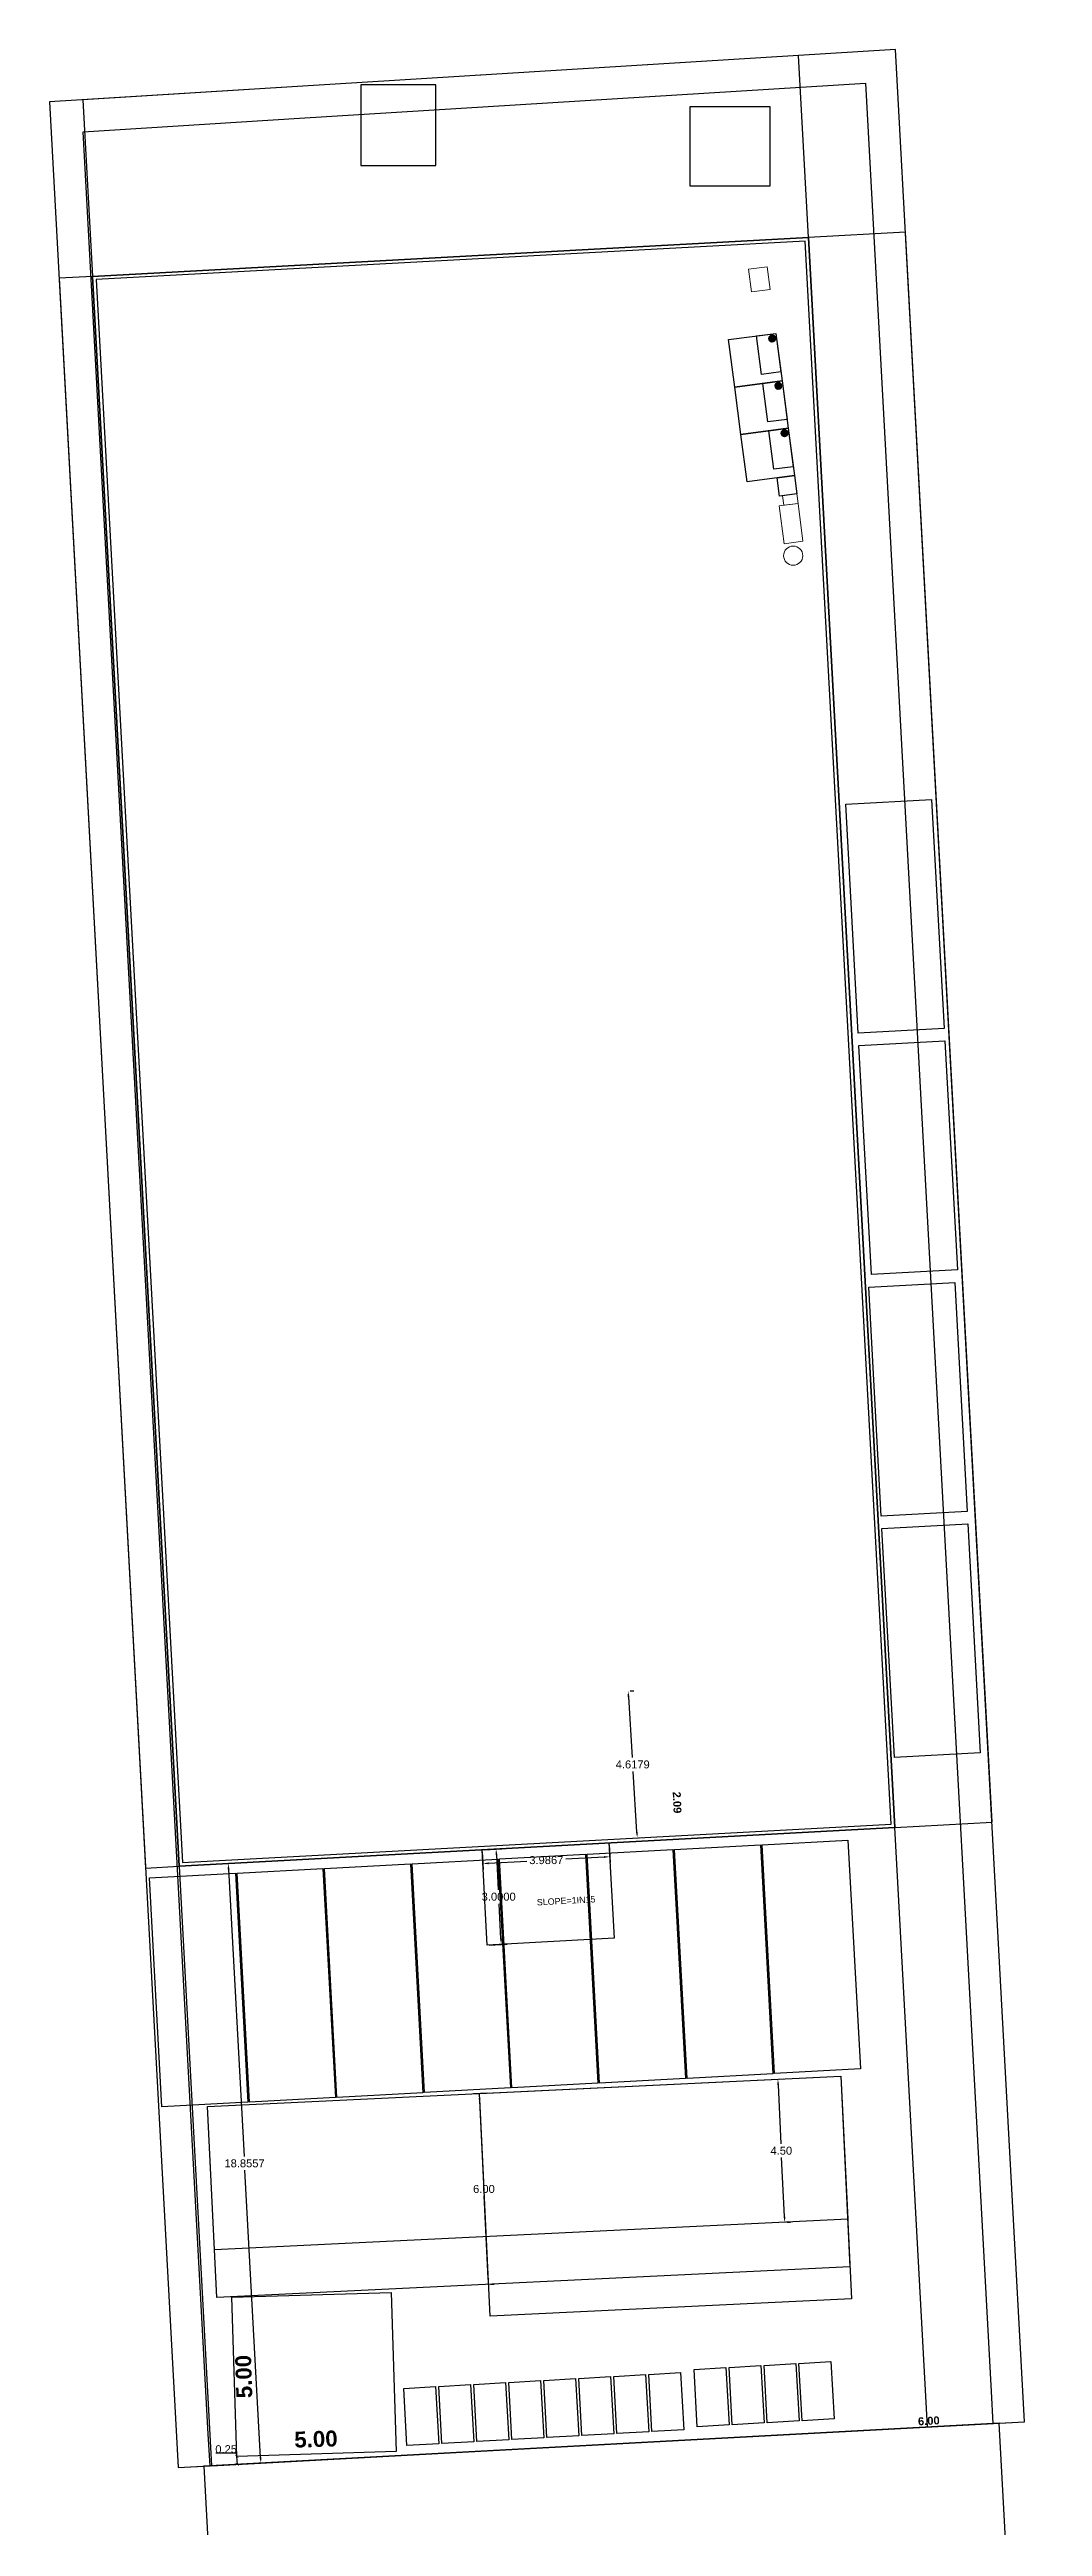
# Model space of a CAD drawing. Header units: metres. Extents: x 108 to 552, y -62 to 254.
# Drawn here: x 453.6 to 484.7, y 1.7 to 79.5 of the extents above; entities that cross this region are included whole.
import ezdxf

# ---------------------------------------------------------------- set-up
doc = ezdxf.new("R2010")
doc.units = ezdxf.units.M
for name, color, linetype in [('AS_AT_SITE', 7, 'Continuous'), ('BLK_1_DA_RAMP_1', 1, 'Continuous'), ('BLK_1_FLR_0_BLT_UP_AREA', 1, 'Continuous'), ('BLK_1_FLR_0_CARPET_AREA', 1, 'Continuous'), ('BLK_1_FLR_0_EXIT_WIDTH_DOOR', 2, 'Continuous'), ('BLK_1_FLR_0_SP_WC', 7, 'Continuous'), ('BLK_1_FLR_0_URINAL', 7, 'Continuous'), ('BLK_1_FLR_0_WATER_CLOSET', 7, 'Continuous'), ('BLK_1_INTERNAL_VEHICULAR_ACCESS', 7, 'Continuous'), ('BLK_1_LVL_0_BLDG_FOOT_PRINT', 1, 'Continuous'), ('BLK_1_LVL_0_FRONT_SETBACK', 2, 'Continuous'), ('BLK_1_LVL_0_REAR_SETBACK', 11, 'Continuous'), ('BLK_1_LVL_0_SIDE_SETBACK1', 102, 'Continuous'), ('BLK_1_LVL_0_SIDE_SETBACK2', 171, 'Continuous'), ('BLK_1_MAX_HEIGHT_CAL', 6, 'Continuous'), ('DIST_EXIT', 7, 'Continuous'), ('DISTANCE_BLK', 7, 'Continuous'), ('FMB_OR_PLR', 7, 'Continuous'), ('GUARD_ROOM', 2, 'Continuous'), ('MAIN_GATE', 57, 'Continuous'), ('PARALLEL_PARKING_SLOT', 7, 'Continuous'), ('PER_AISLE_WIDTH', 7, 'Continuous'), ('PLOT_BOUNDARY', 70, 'Continuous'), ('ROAD_WIDTH', 1, 'Continuous'), ('RWH', 130, 'Continuous'), ('SUPER_IMPOSED', 7, 'Continuous'), ('TOILET_VENTILATION', 6, 'Continuous'), ('TRANSFORMER_YARD', 7, 'Continuous'), ('TRANSFORMER_YARD_ROAD', 7, 'Continuous'), ('TWO_WHEELER_DRIVE_WAY', 6, 'Continuous'), ('TWO_WHEELER_PARKING', 2, 'Continuous'), ('WASTE_DISPOSAL', 7, 'Continuous')]:
    doc.layers.add(name, color=color, linetype=linetype)
doc.layers.add('BLK_1_COVERED_AREA', color=140, linetype='Continuous', plot=False)
doc.layers.add('DRIVE_WAY', color=254, linetype='Continuous', plot=False)
doc.layers.add('BLK_1_FLR_0_DRINKING_WATER', color=7, linetype='Continuous', lineweight=5)
doc.layers.add('BLK_1_FLR_0_WASH', color=55, linetype='Continuous', lineweight=0)
doc.styles.add('Ar Bold', font='arialbd.ttf', dxfattribs={"height": 0.25})
doc.styles.get("Standard").update_dxf_attribs({"font": 'arial.ttf', "height": 0.25})
doc.dimstyles.new('MAS Wi  - 0.20', dxfattribs={"dimscale": 0.001, "dimtxt": 200, "dimasz": 100, "dimexe": 0.18, "dimexo": 0.15, "dimgap": 0.09, "dimtad": 1, "dimtoh": 1, "dimzin": 0, "dimdsep": 46, "dimtxsty": 'Standard', "dimblk": 'ARCHTICK', "dimcen": 0.09, "dimse1": 1, "dimse2": 1, "dimclrd": 256, "dimclre": 241, "dimadec": 0, "dimazin": 0, "dimtfac": 1, "dimtofl": 0, "dimtmove": 0, "dimatfit": 3, "dimldrblk": 'ARCHTICK', "dimfxl": 0, "dimtolj": 1, "dimtzin": 0, "dimarcsym": 0})
doc.dimstyles.get("Standard").update_dxf_attribs({"dimtxt": 0.18, "dimasz": 0.18, "dimexe": 0.18, "dimexo": 0.0625, "dimgap": 0.09, "dimtad": 0, "dimtih": 1, "dimtoh": 1, "dimdec": 4, "dimzin": 0, "dimdsep": 46, "dimtxsty": 'Standard', "dimcen": 0.09, "dimadec": 0, "dimazin": 0, "dimtfac": 1, "dimtdec": 4, "dimtofl": 0, "dimtmove": 0, "dimatfit": 3, "dimfxl": 0, "dimtolj": 1, "dimtzin": 0, "dimarcsym": 0})
doc.dimstyles.new('STANDARD$0', dxfattribs={"dimtxt": 7, "dimasz": 3, "dimexe": 3, "dimexo": 1, "dimgap": 1.5, "dimtad": 1, "dimdec": 1, "dimzin": 1, "dimdsep": 46, "dimlunit": 4, "dimtxsty": 'Standard', "dimblk": 'OBLIQUE', "dimcen": 0.09375, "dimdle": 1, "dimclrd": 8, "dimclre": 8, "dimclrt": 7, "dimadec": 1, "dimazin": 0, "dimtfac": 1, "dimtdec": 1, "dimtix": 1, "dimtmove": 2, "dimatfit": 3, "dimldrblk": 'ARCHTICK', "dimfxl": 0, "dimfrac": 2, "dimtolj": 1, "dimtzin": 0, "dimarcsym": 0})
doc.dimstyles.new('~dimensions', dxfattribs={"dimtxt": 0.25, "dimasz": 0.17, "dimexe": 0.05, "dimexo": 0.0625, "dimgap": 0.06, "dimtad": 1, "dimzin": 4, "dimdsep": 46, "dimtxsty": 'Ar Bold', "dimcen": 0.09, "dimse1": 1, "dimse2": 1, "dimsd1": 1, "dimsd2": 1, "dimclrt": 60, "dimadec": 0, "dimazin": 0, "dimtfac": 1, "dimtix": 1, "dimtofl": 0, "dimtmove": 2, "dimatfit": 3, "dimfxl": 0, "dimtolj": 1, "dimtzin": 0, "dimarcsym": 0})

# ---------------------------------------------------------------- blocks, each defined once
blk = doc.blocks.new('*D60')
at = {"layer": 'Defpoints', "color": 0}
for p in [(478.197, 4.672), (484.192, 4.997), (484.192, 4.997)]:
    blk.add_point(p, dxfattribs=at)
at = {"layer": 'MAIN_GATE', "insert": (481.184, 5.022), "char_height": 0.25, "attachment_point": 5, "rotation": 3.11097, "style": 'Ar Bold'}
blk.add_mtext('\\A1;6.00', dxfattribs=at)
blk = doc.blocks.new('*D61')
at = {"layer": 'Defpoints', "color": 0}
for p in [(467.386, 15.314), (467.368, 9.309), (467.368, 9.309)]:
    blk.add_point(p, dxfattribs=at)
at = {"layer": 'DRIVE_WAY', "color": 0, "lineweight": -2}
for p, q in [((467.323, 15.311), (466.9, 15.291)), ((467.088, 15.12), (467.213, 12.522)), ((467.359, 9.489), (467.234, 12.087)), ((467.431, 9.312), (467.548, 9.318))]:
    blk.add_line(p, q, dxfattribs=at)
at = {"layer": 'DRIVE_WAY', "color": 0}
for points in [[(467.118, 15.121), (467.058, 15.118), (467.08, 15.3)], [(467.389, 9.49), (467.33, 9.488), (467.368, 9.309)]]:
    blk.add_solid(points, dxfattribs=at)
at = {"layer": 'DRIVE_WAY', "color": 0, "insert": (467.224, 12.304), "char_height": 0.25, "attachment_point": 5}
blk.add_mtext('\\A1;6.00', dxfattribs=at)
blk = doc.blocks.new('*D83')
at = {"layer": 'Defpoints', "color": 0}
for p in [(476.448, 15.753), (476.664, 11.259), (476.664, 11.259)]:
    blk.add_point(p, dxfattribs=at)
at = {"layer": 'TWO_WHEELER_DRIVE_WAY', "color": 0, "lineweight": -2}
for p, q in [((476.456, 15.574), (476.545, 13.724)), ((476.51, 15.756), (476.627, 15.762)), ((476.655, 11.438), (476.566, 13.288)), ((476.727, 11.262), (476.844, 11.267))]:
    blk.add_line(p, q, dxfattribs=at)
at = {"layer": 'TWO_WHEELER_DRIVE_WAY', "color": 0}
for points in [[(476.486, 15.575), (476.426, 15.572), (476.448, 15.753)], [(476.685, 11.44), (476.625, 11.437), (476.664, 11.259)]]:
    blk.add_solid(points, dxfattribs=at)
at = {"layer": 'TWO_WHEELER_DRIVE_WAY', "color": 0, "insert": (476.556, 13.506), "char_height": 0.25, "attachment_point": 5}
blk.add_mtext('\\A1;4.50', dxfattribs=at)
blk = doc.blocks.new('*D97')
at = {"layer": 'BLK_1_MAX_HEIGHT_CAL', "color": 0, "lineweight": -2}
for p, q in [((459.138, 22.519), (459.021, 22.513)), ((459.21, 22.343), (459.7, 13.326)), ((460.214, 3.875), (459.724, 12.891)), ((460.161, 3.691), (460.044, 3.685))]:
    blk.add_line(p, q, dxfattribs=at)
at = {"layer": 'BLK_1_MAX_HEIGHT_CAL', "color": 0}
for points in [[(459.24, 22.345), (459.18, 22.341), (459.2, 22.523)], [(460.244, 3.876), (460.184, 3.873), (460.224, 3.695)]]:
    blk.add_solid(points, dxfattribs=at)
at = {"layer": 'Defpoints', "color": 0}
for p in [(459.2, 22.523), (460.224, 3.695), (460.224, 3.695)]:
    blk.add_point(p, dxfattribs=at)
at = {"layer": 'BLK_1_MAX_HEIGHT_CAL', "color": 0, "insert": (459.712, 13.109), "char_height": 0.25, "attachment_point": 5}
blk.add_mtext('\\A1;18.8557', dxfattribs=at)
blk = doc.blocks.new('*D62')
at = {"layer": 'BLK_1_DA_RAMP_1', "color": 0, "lineweight": -2}
for p, q in [((467.229, 22.959), (467.785, 22.989)), ((467.615, 22.8), (467.675, 21.699)), ((467.758, 20.164), (467.698, 21.264)), ((467.392, 19.963), (467.948, 19.994))]:
    blk.add_line(p, q, dxfattribs=at)
at = {"layer": 'BLK_1_DA_RAMP_1', "color": 0}
for points in [[(467.645, 22.801), (467.585, 22.798), (467.605, 22.979)], [(467.788, 20.165), (467.728, 20.162), (467.768, 19.984)]]:
    blk.add_solid(points, dxfattribs=at)
at = {"layer": 'Defpoints', "color": 0}
for p in [(467.167, 22.956), (467.33, 19.96), (467.768, 19.984)]:
    blk.add_point(p, dxfattribs=at)
at = {"layer": 'BLK_1_DA_RAMP_1', "color": 0, "insert": (467.687, 21.482), "char_height": 0.25, "attachment_point": 5}
blk.add_mtext('\\A1;3.0000', dxfattribs=at)
blk = doc.blocks.new('*D63')
at = {"layer": 'BLK_1_DA_RAMP_1', "color": 0, "lineweight": -2}
for p, q in [((467.17, 22.893), (467.2, 22.342)), ((467.37, 22.531), (468.572, 22.597)), ((470.992, 22.728), (469.79, 22.663)), ((471.151, 23.11), (471.181, 22.558))]:
    blk.add_line(p, q, dxfattribs=at)
at = {"layer": 'BLK_1_DA_RAMP_1', "color": 0}
for points in [[(467.369, 22.561), (467.372, 22.501), (467.19, 22.521)], [(470.99, 22.758), (470.993, 22.698), (471.171, 22.738)]]:
    blk.add_solid(points, dxfattribs=at)
at = {"layer": 'Defpoints', "color": 0}
for p in [(467.167, 22.956), (471.148, 23.172), (467.19, 22.521)]:
    blk.add_point(p, dxfattribs=at)
at = {"layer": 'BLK_1_DA_RAMP_1', "color": 0, "insert": (469.181, 22.63), "char_height": 0.25, "attachment_point": 5}
blk.add_mtext('\\A1;3.9867', dxfattribs=at)
blk = doc.blocks.new('*D64')
at = {"layer": 'Defpoints', "color": 0}
for p in [(473.053, 25.476), (473.053, 25.476), (473.141, 23.39)]:
    blk.add_point(p, dxfattribs=at)
at = {"layer": 'BLK_1_FLR_0_EXIT_WIDTH_DOOR', "insert": (473.285, 24.441), "char_height": 0.25, "attachment_point": 5, "rotation": 272.42148, "style": 'Ar Bold'}
blk.add_mtext('\\A1;2.09', dxfattribs=at)
blk = doc.blocks.new('*D65')
at = {"layer": 'Defpoints', "color": 0}
for p in [(471.749, 27.939), (471.749, 27.939), (472.035, 23.33)]:
    blk.add_point(p, dxfattribs=at)
at = {"layer": 'DIST_EXIT', "color": 0, "lineweight": -2}
for p, q in [((471.76, 27.76), (471.878, 25.852)), ((471.812, 27.943), (471.929, 27.951)), ((472.023, 23.51), (471.905, 25.417)), ((472.097, 23.334), (472.214, 23.341))]:
    blk.add_line(p, q, dxfattribs=at)
at = {"layer": 'DIST_EXIT', "color": 0}
for points in [[(471.79, 27.762), (471.73, 27.758), (471.749, 27.939)], [(472.053, 23.512), (471.994, 23.508), (472.035, 23.33)]]:
    blk.add_solid(points, dxfattribs=at)
at = {"layer": 'DIST_EXIT', "color": 0, "insert": (471.892, 25.635), "char_height": 0.25, "attachment_point": 5}
blk.add_mtext('\\A1;4.6179', dxfattribs=at)
blk = doc.blocks.new('_ArchTick')
at = {"color": 0, "const_width": 0.15}
blk.add_lwpolyline([(-0.5, -0.5), (0.5, 0.5)], dxfattribs=at)
blk = doc.blocks.new('*D99')
at = {"layer": 'Defpoints', "color": 0}
for p in [(459.467, 3.905), (459.467, 3.905), (459.486, 3.655)]:
    blk.add_point(p, dxfattribs=at)
at = {"layer": 'TRANSFORMER_YARD_ROAD', "lineweight": -2}
for p, q in [((459.46, 4.005), (458.808, 4.005)), ((459.467, 3.905), (459.46, 4.005)), ((459.486, 3.655), (459.467, 3.905))]:
    blk.add_line(p, q, dxfattribs=at)
at = {"layer": 'TRANSFORMER_YARD_ROAD', "lineweight": -2, "xscale": 0.1, "yscale": 0.1, "zscale": 0.1}
for p, rotation in [((459.467, 3.905), 94.28406444363974), ((459.486, 3.655), 274.2840644436398)]:
    blk.add_blockref('_ArchTick', p, dxfattribs=dict(at, rotation=rotation))
at = {"layer": 'TRANSFORMER_YARD_ROAD', "color": 0, "insert": (459.134, 4.132), "char_height": 0.25, "attachment_point": 5}
blk.add_mtext('\\A1;0.25', dxfattribs=at)

msp = doc.modelspace()

# ---------------------------------------------------------------- hatches: boundary and pattern name
at = {"layer": 'BLK_1_FLR_0_WASH'}
h = msp.add_hatch(dxfattribs=at)
h.set_pattern_fill('ANSI37', color=60, scale=0.01, angle=-0.7514727)
h.set_pattern_definition([(44.248527, (403.731873, -25.826387), (-0.0221542625, 0.022743156), []), (134.248527, (403.731873, -25.826387), (-0.022743156, -0.0221542625), [])])
edge = h.paths.add_edge_path()
edge.add_arc((476.26846, 70.41214), 0.11121, -0.7514727, 359.2485273)
h.paths.add_polyline_path([(476.25563, 70.45445), (476.37857, 70.3965), (476.24097, 70.46105), (476.25562, 70.45372)], flags=16)
h = msp.add_hatch(dxfattribs=at)
h.set_pattern_fill('ANSI37', color=60, scale=0.01, angle=-0.7514727)
h.set_pattern_definition([(44.248527, (403.92559, -27.313825), (-0.0221542625, 0.022743156), []), (134.248527, (403.92559, -27.313825), (-0.022743156, -0.0221542625), [])])
edge = h.paths.add_edge_path()
edge.add_arc((476.46218, 68.9247), 0.11121, -0.7514727, 359.2485273)
h.paths.add_polyline_path([(476.44935, 68.96701), (476.57229, 68.90906), (476.43469, 68.97361), (476.44934, 68.96629)], flags=16)
h = msp.add_hatch(dxfattribs=at)
h.set_pattern_fill('ANSI37', color=60, scale=0.01, angle=-0.7514727)
h.set_pattern_definition([(44.248527, (404.119307, -28.801264), (-0.0221542625, 0.022743156), []), (134.248527, (404.119307, -28.801264), (-0.022743156, -0.0221542625), [])])
edge = h.paths.add_edge_path()
edge.add_arc((476.6559, 67.43726), 0.11121, -0.7514727, 359.2485273)
h.paths.add_polyline_path([(476.64306, 67.47957), (476.76601, 67.42162), (476.62841, 67.48617), (476.64305, 67.47885)], flags=16)

# ---------------------------------------------------------------- linework, layer by layer
at = {"layer": 'AS_AT_SITE', "color": 6}
msp.add_lwpolyline([(480.14308, 79.48752), (461.37824, 78.32608), (453.59313, 77.84423), (457.63083, 3.55387), (484.19163, 4.99746)], close=True, dxfattribs=at)
at = {"layer": 'BLK_1_COVERED_AREA', "color": 140}
msp.add_lwpolyline([(477.40986, 73.586), (454.943, 72.36516), (457.65598, 22.43881), (480.12283, 23.65965)], close=True, dxfattribs=at)
at = {"layer": 'BLK_1_DA_RAMP_1'}
msp.add_lwpolyline([(467.32969, 19.96005), (467.16691, 22.95563), (471.1477, 23.17195), (471.31048, 20.17637)], close=True, dxfattribs=at)
at = {"layer": 'BLK_1_FLR_0_BLT_UP_AREA', "color": 13}
msp.add_lwpolyline([(477.40986, 73.586), (454.943, 72.36516), (457.65598, 22.43881), (480.12283, 23.65965)], close=True, dxfattribs=at)
at = {"layer": 'BLK_1_FLR_0_CARPET_AREA', "color": 13}
msp.add_lwpolyline([(477.30599, 73.47019), (455.05881, 72.26129), (457.75985, 22.55462), (480.00703, 23.76352)], close=True, dxfattribs=at)
at = {"layer": 'BLK_1_FLR_0_DRINKING_WATER'}
msp.add_lwpolyline([(475.62051, 71.88016), (476.20567, 71.95636), (476.11297, 72.6681), (475.52782, 72.5919)], close=True, dxfattribs=at)
at = {"layer": 'BLK_1_FLR_0_SP_WC', "color": 233}
msp.add_lwpolyline([(475.28601, 67.403), (476.77345, 67.59672), (476.96717, 66.10928), (475.47973, 65.91556)], close=True, dxfattribs=at)
at = {"layer": 'BLK_1_FLR_0_URINAL', "color": 235}
msp.add_lwpolyline([(476.96717, 66.10928), (477.04213, 65.53369), (476.50144, 65.46327), (476.42647, 66.03886)], close=True, dxfattribs=at)
at = {"layer": 'BLK_1_FLR_0_WASH', "color": 60}
for points in [[(476.18816, 70.33519, -2.34812052), (476.34853, 70.33495, -0.42587252), (476.18816, 70.33519, 3.38994624)], [(476.38188, 68.84776, -2.34812052), (476.54225, 68.84751, -0.42587252), (476.38188, 68.84776, 3.38994624)], [(476.5756, 67.36032, -2.34812052), (476.73597, 67.36008, -0.42587252), (476.5756, 67.36032, 3.38994624)]]:
    msp.add_lwpolyline(points, format="xyb", dxfattribs=at)
at = {"layer": 'BLK_1_FLR_0_WASH', "color": 55}
msp.add_lwpolyline([(476.63464, 65.17808), (477.08087, 65.2362), (477.04213, 65.53369), (476.5959, 65.47557)], close=True, dxfattribs=at)
at = {"layer": 'BLK_1_FLR_0_WASH', "color": 56}
msp.add_lwpolyline([(477.08087, 65.2362), (477.23586, 64.04615), (476.64083, 63.96865), (476.48585, 65.1587), (477.08087, 65.2362)], dxfattribs=at)
at = {"layer": 'BLK_1_FLR_0_WASH', "color": 55}
msp.add_circle((476.9284, 63.59391), 0.3, dxfattribs=at)
at = {"layer": 'BLK_1_FLR_0_WATER_CLOSET', "color": 2}
msp.add_lwpolyline([(474.89857, 70.37788), (476.38601, 70.57159), (476.57973, 69.08416), (475.09229, 68.89044)], close=True, dxfattribs=at)
at = {"layer": 'BLK_1_FLR_0_WATER_CLOSET', "color": 1}
msp.add_lwpolyline([(475.09229, 68.89044), (476.57973, 69.08416), (476.77345, 67.59672), (475.28601, 67.403)], close=True, dxfattribs=at)
at = {"layer": 'BLK_1_INTERNAL_VEHICULAR_ACCESS', "color": 161, "ltscale": 400}
msp.add_lwpolyline([(467.07956, 15.30231), (478.42176, 15.84842), (478.75841, 8.85652), (467.41622, 8.31041)], close=True, dxfattribs=at)
at = {"layer": 'BLK_1_LVL_0_BLDG_FOOT_PRINT', "color": 1}
msp.add_lwpolyline([(477.40986, 73.586), (454.943, 72.36516), (457.65598, 22.43881), (480.12283, 23.65965)], close=True, dxfattribs=at)
at = {"layer": 'BLK_1_LVL_0_FRONT_SETBACK', "color": 2}
msp.add_lwpolyline([(480.12283, 23.65965), (457.65598, 22.43881), (458.67908, 3.61085), (481.14592, 4.83192)], close=True, dxfattribs=at)
at = {"layer": 'BLK_1_LVL_0_REAR_SETBACK', "color": 11}
msp.add_lwpolyline([(477.09941, 79.29913), (461.37824, 78.32608), (454.64175, 77.90913), (454.943, 72.36516), (477.40986, 73.586)], close=True, dxfattribs=at)
at = {"layer": 'BLK_1_LVL_0_SIDE_SETBACK1', "color": 171}
msp.add_lwpolyline([(454.943, 72.36516), (453.89402, 72.30816), (456.60752, 22.38184), (457.65598, 22.43881)], close=True, dxfattribs=at)
at = {"layer": 'BLK_1_LVL_0_SIDE_SETBACK2', "color": 102}
msp.add_lwpolyline([(480.45484, 73.75146), (477.40986, 73.586), (480.12283, 23.65965), (483.16834, 23.82514)], close=True, dxfattribs=at)
at = {"layer": 'DISTANCE_BLK', "color": 238}
msp.add_lwpolyline([(477.40986, 73.586), (454.943, 72.36516), (457.65598, 22.43881), (480.12283, 23.65965)], close=True, dxfattribs=at)
at = {"layer": 'DRIVE_WAY', "color": 255, "ltscale": 400}
msp.add_lwpolyline([(458.54915, 14.89158), (478.42176, 15.84842), (478.71032, 9.85537), (458.83771, 8.89852)], close=True, dxfattribs=at)
at = {"layer": 'FMB_OR_PLR', "color": 70}
msp.add_lwpolyline([(480.14308, 79.48752), (461.37824, 78.32608), (453.59313, 77.84423), (457.63083, 3.55387), (484.19163, 4.99746)], close=True, dxfattribs=at)
at = {"layer": 'GUARD_ROOM', "color": 2}
msp.add_lwpolyline([(473.69383, 77.70105), (476.19383, 77.70105), (476.19383, 75.20105), (473.69383, 75.20105)], close=True, dxfattribs=at)
at = {"layer": 'PARALLEL_PARKING_SLOT', "color": 248}
for points in [[(481.66291, 48.75051), (478.96689, 48.60398), (478.57615, 55.79337), (481.27217, 55.9399)], [(482.08022, 41.1694), (479.3842, 41.02287), (478.99345, 48.21226), (481.68947, 48.35879)], [(482.38779, 33.58006), (479.69177, 33.43353), (479.30102, 40.62292), (481.99704, 40.76945)], [(482.7999, 25.99747), (480.10388, 25.85094), (479.71314, 33.04033), (482.40916, 33.18686)], [(468.05442, 15.47627), (465.3584, 15.32974), (464.96766, 22.51913), (467.66368, 22.66566)], [(470.80037, 15.62552), (468.10435, 15.47899), (467.7136, 22.66838), (470.40963, 22.81491)], [(473.54632, 15.77476), (470.8503, 15.62823), (470.45955, 22.81762), (473.15557, 22.96415)], [(476.29226, 15.924), (473.59624, 15.77747), (473.2055, 22.96686), (475.90152, 23.11339)], [(479.03821, 16.07324), (476.34219, 15.92672), (475.95145, 23.1161), (478.64747, 23.26263)], [(459.81658, 15.02855), (457.12056, 14.88202), (456.72982, 22.07141), (459.42584, 22.21794)], [(462.56253, 15.17779), (459.86651, 15.03126), (459.47576, 22.22065), (462.17178, 22.36718)], [(465.30848, 15.32703), (462.61245, 15.1805), (462.22171, 22.36989), (464.91773, 22.51642)]]:
    msp.add_lwpolyline(points, close=True, dxfattribs=at)
at = {"layer": 'PER_AISLE_WIDTH', "color": 5, "ltscale": 400}
msp.add_lwpolyline([(458.54915, 14.89158), (478.42176, 15.84842), (478.71032, 9.85537), (458.83771, 8.89852)], close=True, dxfattribs=at)
at = {"layer": 'PLOT_BOUNDARY', "color": 70}
msp.add_lwpolyline([(480.14308, 79.48752), (461.37824, 78.32608), (453.59313, 77.84423), (457.63083, 3.55387), (484.19163, 4.99746)], close=True, dxfattribs=at)
at = {"layer": 'ROAD_WIDTH'}
msp.add_lwpolyline([(483.3928, 4.95404), (458.42965, 3.59729), (459.7864, -21.36587), (484.74956, -20.00912)], close=True, dxfattribs=at)
at = {"layer": 'RWH', "color": 130}
msp.add_lwpolyline([(480.14308, 79.48752), (461.37824, 78.32608), (453.59313, 77.84423), (457.63083, 3.55387), (458.62935, 3.60814), (458.57508, 4.60667), (454.64552, 76.90745), (461.44001, 77.32799), (479.19923, 78.42719), (483.13883, 5.94171), (483.1931, 4.94319), (484.19163, 4.99746)], close=True, dxfattribs=at)
at = {"layer": 'SUPER_IMPOSED', "color": 5}
msp.add_lwpolyline([(480.14308, 79.48752), (461.37824, 78.32608), (453.59313, 77.84423), (457.63083, 3.55387), (484.19163, 4.99746)], close=True, dxfattribs=at)
at = {"layer": 'TOILET_VENTILATION', "color": 6}
for points in [[(475.93868, 69.28303), (475.78112, 70.49282), (475.78112, 70.49282), (476.38601, 70.57159), (476.54357, 69.36181), (475.93868, 69.28303)], [(476.1324, 67.79559), (475.97484, 69.00538), (475.97484, 69.00538), (476.57973, 69.08416), (476.73729, 67.87437), (476.1324, 67.79559)], [(476.32611, 66.30815), (476.16856, 67.51794), (476.16856, 67.51794), (476.77345, 67.59672), (476.93101, 66.38693), (476.32611, 66.30815)]]:
    msp.add_lwpolyline(points, dxfattribs=at)
at = {"layer": 'TRANSFORMER_YARD', "color": 7}
msp.add_lwpolyline([(459.31545, 8.90255), (464.31314, 9.05441), (464.46501, 4.05672), (459.46732, 3.90486)], close=True, dxfattribs=at)
at = {"layer": 'TWO_WHEELER_DRIVE_WAY', "color": 6, "ltscale": 400}
msp.add_lwpolyline([(458.54915, 14.89158), (478.42176, 15.84842), (478.63818, 11.35363), (458.76557, 10.39679)], close=True, dxfattribs=at)
at = {"layer": 'TWO_WHEELER_PARKING', "color": 2}
for points in [[(468.00409, 4.429), (467.00571, 4.3721), (466.90329, 6.16918), (467.90167, 6.22608), (468.00409, 4.429)], [(469.10231, 4.49159), (468.10393, 4.43469), (468.00151, 6.23177), (468.99989, 6.28867), (469.10231, 4.49159)], [(470.20053, 4.55418), (469.20215, 4.49728), (469.09973, 6.29436), (470.09811, 6.35126), (470.20053, 4.55418)], [(471.29874, 4.61677), (470.30036, 4.55987), (470.19794, 6.35695), (471.19632, 6.41385), (471.29874, 4.61677)], [(472.39696, 4.67936), (471.39858, 4.62246), (471.29616, 6.41954), (472.29454, 6.47644), (472.39696, 4.67936)], [(473.49518, 4.74195), (472.4968, 4.68505), (472.39438, 6.48213), (473.39276, 6.53903), (473.49518, 4.74195)], [(474.91677, 4.89713), (473.91839, 4.84023), (473.81597, 6.63732), (474.81435, 6.69422), (474.91677, 4.89713)], [(476.01499, 4.95972), (475.01661, 4.90282), (474.91419, 6.69991), (475.91257, 6.75681), (476.01499, 4.95972)], [(477.11321, 5.02231), (476.11483, 4.96541), (476.01241, 6.7625), (477.01079, 6.8194), (477.11321, 5.02231)], [(478.21143, 5.0849), (477.21305, 5.028), (477.11063, 6.82509), (478.10901, 6.88199), (478.21143, 5.0849)], [(465.80765, 4.30382), (464.80927, 4.24691), (464.70685, 6.044), (465.70523, 6.1009), (465.80765, 4.30382)], [(466.90587, 4.36641), (465.90749, 4.30951), (465.80507, 6.10659), (466.80345, 6.16349), (466.90587, 4.36641)]]:
    msp.add_lwpolyline(points, dxfattribs=at)
at = {"layer": 'WASTE_DISPOSAL', "color": 2}
msp.add_lwpolyline([(463.35655, 75.85047), (465.71198, 75.85047), (465.71198, 78.38047), (463.35655, 78.38047)], close=True, dxfattribs=at)

# ---------------------------------------------------------------- texts
at = {"layer": 'BLK_1_DA_RAMP_1', "insert": (469.79647, 21.45608), "char_height": 0.2, "width": 2.4, "attachment_point": 2, "rotation": 3.1103666}
msp.add_mtext('SLOPE=1IN15', dxfattribs=at)
at = {"layer": 'TRANSFORMER_YARD', "color": 7, "char_height": 0.5, "attachment_point": 5, "style": 'Ar Bold'}
for insert, rotation in [((459.68929, 6.41275), 91.740517), ((461.95196, 4.44826), 1.740517)]:
    msp.add_mtext('\\A1;5.00', dxfattribs=dict(at, insert=insert, rotation=rotation))

# ---------------------------------------------------------------- dimensions: what is measured, and where the dimension line sits
at = {"layer": 'BLK_1_DA_RAMP_1', "color": 1}
dim = msp.add_linear_dim(base=(467.76789, 19.98386), p1=(467.16691, 22.95563), p2=(467.32969, 19.96005), angle=273.1103666, dimstyle='Standard', override={"dimscale": 1}, dxfattribs=at)
dim.commit()
dim.dimension.update_dxf_attribs({"geometry": '*D62', "text_midpoint": (467.6865, 21.48166)})
at = {"layer": 'BLK_1_DA_RAMP_1', "color": 2}
dim = msp.add_linear_dim(base=(467.1905, 22.52149), p1=(471.1477, 23.17195), p2=(467.16691, 22.95563), angle=3.1103666, dimstyle='Standard', override={"dimscale": 1}, dxfattribs=at)
dim.commit()
dim.dimension.update_dxf_attribs({"geometry": '*D63', "text_midpoint": (469.1809, 22.62965)})
at = {"layer": 'BLK_1_FLR_0_EXIT_WIDTH_DOOR', "color": 2}
dim = msp.add_aligned_dim(p1=(473.14137, 23.39045), p2=(473.05318, 25.47595), distance=0, dimstyle='~dimensions', override={"dimclrt": 256}, dxfattribs=at)
dim.commit()
dim.dimension.update_dxf_attribs({"geometry": '*D64', "text_midpoint": (473.28484, 24.44113)})
at = {"layer": 'BLK_1_MAX_HEIGHT_CAL', "color": 6}
dim = msp.add_aligned_dim(p1=(459.20032, 22.52273), p2=(460.22362, 3.69479), distance=0, dimstyle='STANDARD$0', override={"dimtxt": 0.18, "dimasz": 0.18, "dimexe": 0.18, "dimexo": 0.0625, "dimgap": 0.09, "dimtad": 0, "dimtih": 1, "dimtoh": 1, "dimdec": 4, "dimzin": 0, "dimlunit": 2, "dimpost": '', "dimcen": 0.09, "dimdle": 0, "dimclrd": 0, "dimclre": 0, "dimclrt": 0, "dimadec": 0, "dimtdec": 4, "dimtix": 0, "dimtofl": 0, "dimtmove": 0, "dimfrac": 0}, dxfattribs=at)
dim.commit()
dim.dimension.update_dxf_attribs({"geometry": '*D97', "text_midpoint": (459.71197, 13.10876)})
at = {"layer": 'DIST_EXIT', "color": 7}
dim = msp.add_aligned_dim(p1=(472.03461, 23.3303), p2=(471.74919, 27.93938), distance=0, dimstyle='STANDARD$0', override={"dimtxt": 0.18, "dimasz": 0.18, "dimexe": 0.18, "dimexo": 0.0625, "dimgap": 0.09, "dimtad": 0, "dimtih": 1, "dimtoh": 1, "dimdec": 4, "dimzin": 0, "dimlunit": 2, "dimpost": '', "dimcen": 0.09, "dimdle": 0, "dimclrd": 0, "dimclre": 0, "dimclrt": 0, "dimadec": 0, "dimtdec": 4, "dimtix": 0, "dimtofl": 0, "dimtmove": 0, "dimfrac": 0}, dxfattribs=at)
dim.commit()
dim.dimension.update_dxf_attribs({"geometry": '*D65', "text_midpoint": (471.8919, 25.63484)})
at = {"layer": 'DRIVE_WAY', "color": 255}
dim = msp.add_linear_dim(base=(467.36812, 9.30925), p1=(467.38557, 15.31439), p2=(467.36812, 9.30925), angle=92.7565908, dimstyle='STANDARD$0', override={"dimtxt": 0.22, "dimasz": 0.18, "dimexe": 0.18, "dimexo": 0.0625, "dimgap": 0.09, "dimtad": 0, "dimtih": 1, "dimtoh": 1, "dimdec": 2, "dimzin": 0, "dimlunit": 2, "dimpost": '', "dimcen": 0, "dimdle": 0, "dimclrd": 0, "dimclre": 0, "dimclrt": 0, "dimadec": 0, "dimtdec": 2, "dimtix": 0, "dimtofl": 0, "dimtmove": 0, "dimfxl": 0.18, "dimfrac": 0}, dxfattribs=at)
dim.commit()
dim.dimension.update_dxf_attribs({"geometry": '*D61', "text_midpoint": (467.22391, 12.30446)})
at = {"layer": 'MAIN_GATE', "color": 57}
dim = msp.add_aligned_dim(p1=(478.1967, 4.67163), p2=(484.19163, 4.99746), distance=0, dimstyle='~dimensions', override={"dimclrt": 256}, dxfattribs=at)
dim.commit()
dim.dimension.update_dxf_attribs({"geometry": '*D60', "text_midpoint": (481.18398, 5.02191)})
at = {"layer": 'TRANSFORMER_YARD_ROAD', "color": 7}
dim = msp.add_aligned_dim(p1=(459.48605, 3.6547), p2=(459.46732, 3.90486), distance=0, dimstyle='MAS Wi  - 0.20', dxfattribs=at)
dim.commit()
dim.dimension.update_dxf_attribs({"geometry": '*D99', "text_midpoint": (459.13412, 4.13231)})
at = {"layer": 'TWO_WHEELER_DRIVE_WAY', "color": 6}
dim = msp.add_aligned_dim(p1=(476.44769, 15.75337), p2=(476.66411, 11.25858), distance=0, dimstyle='STANDARD$0', override={"dimtxt": 0.22, "dimasz": 0.18, "dimexe": 0.18, "dimexo": 0.0625, "dimgap": 0.09, "dimtad": 0, "dimtih": 1, "dimtoh": 1, "dimdec": 2, "dimzin": 0, "dimlunit": 2, "dimpost": '', "dimcen": 0, "dimdle": 0, "dimclrd": 0, "dimclre": 0, "dimclrt": 0, "dimadec": 0, "dimtdec": 2, "dimtix": 0, "dimtofl": 0, "dimtmove": 0, "dimfxl": 0.18, "dimfrac": 0}, dxfattribs=at)
dim.commit()
dim.dimension.update_dxf_attribs({"geometry": '*D83', "text_midpoint": (476.5559, 13.50598)})

doc.saveas('drawing.dxf')
